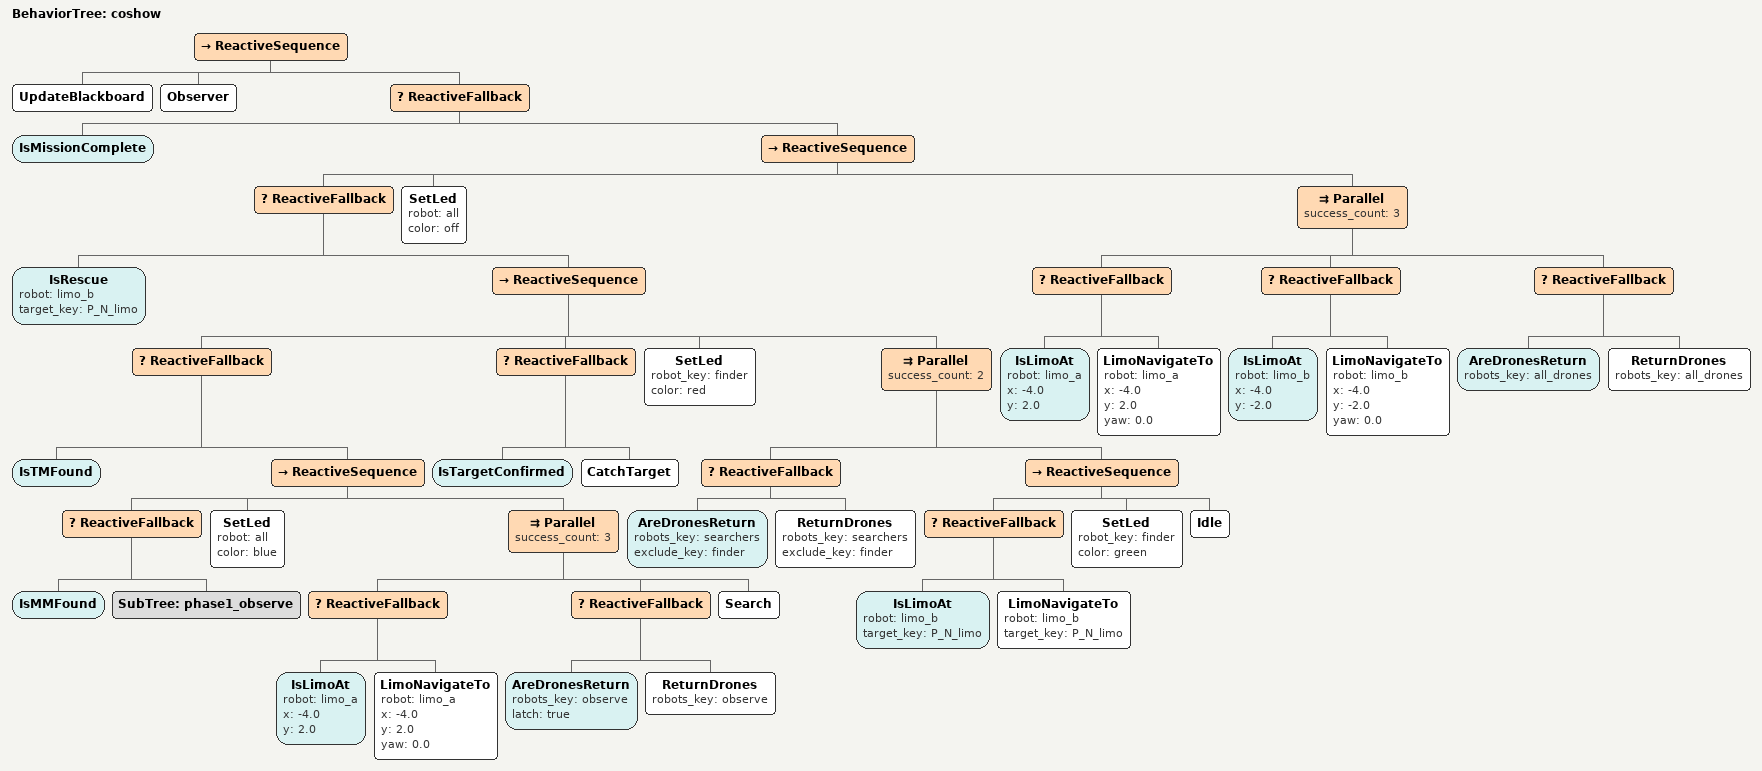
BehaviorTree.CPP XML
<?xml version="1.0" encoding="UTF-8"?>
<root BTCPP_format="4">
  <BehaviorTree ID="coshow">
    <ReactiveSequence>
      <UpdateBlackboard/>
      <!-- 전 기체 고장 대응 + 미션 역할 승계 (항상 SUCCESS 라 흐름을 막지 않는다). rehearsal_bt 참조 -->
      <Observer/>
      <ReactiveFallback>
        <IsMissionComplete/>
        <ReactiveSequence>

          <ReactiveFallback>
            <IsRescue robot="limo_b" target_key="P_N_limo"/>
            <ReactiveSequence>

              <ReactiveFallback>
                <IsTMFound/>
                <ReactiveSequence>

                  <ReactiveFallback>
                    <IsMMFound/>
                    <SubTree ID="phase1_observe"/>
                  </ReactiveFallback>

                  <!-- 타겟 마커를 얻기 위한 행동: 관측자 복귀 ∥ 탐색 -->
                  <SetLed robot="all" color="blue"/>
                  <Parallel success_count="3">
                    <ReactiveFallback>
                      <IsLimoAt robot="limo_a" x="-4.0" y="2.0"/>
                      <LimoNavigateTo robot="limo_a" x="-4.0" y="2.0" yaw="0.0"/>
                    </ReactiveFallback>
                    <!-- latch: 미션기가 착륙 후 탐색에 투입(재이륙)돼도 복귀 관문이 도로 닫히지 않게 -->
                    <ReactiveFallback>
                      <AreDronesReturn robots_key="observe" latch="true"/>
                      <ReturnDrones robots_key="observe"/>
                    </ReactiveFallback>
                    <Search/>
                  </Parallel>
                </ReactiveSequence>
              </ReactiveFallback>

              <!-- 구출 완료를 위한 행동: 재검출 → C·D 복귀 ∥ limo_b 출동 → 10s 대기 -->
              <ReactiveFallback>
                <IsTargetConfirmed/>
                <CatchTarget/>
              </ReactiveFallback>
              <SetLed robot_key="finder" color="red"/>
              <Parallel success_count="2">
                <ReactiveFallback>
                  <AreDronesReturn robots_key="searchers" exclude_key="finder"/>
                  <ReturnDrones robots_key="searchers" exclude_key="finder"/>
                </ReactiveFallback>
                <ReactiveSequence>
                  <ReactiveFallback>
                    <IsLimoAt robot="limo_b" target_key="P_N_limo"/>
                    <LimoNavigateTo robot="limo_b" target_key="P_N_limo"/>
                  </ReactiveFallback>
                  <SetLed robot_key="finder" color="green"/>
                  <Idle/>
                </ReactiveSequence>
              </Parallel>
            </ReactiveSequence>
          </ReactiveFallback>

          <!-- 미션 완료를 위한 행동: LED 소등, limo_a ∥ limo_b ∥ 드론 전원 복귀
               (limo_a 는 Phase 2 에서 복귀를 시작하지만, 타겟 발견으로 그 브랜치가 halt 되면
                Nav2 결과를 읽을 노드가 없어지므로 여기서 다시 확인·기록한다) -->
          <SetLed robot="all" color="off"/>
          <Parallel success_count="3">
            <ReactiveFallback>
              <IsLimoAt robot="limo_a" x="-4.0" y="2.0"/>
              <LimoNavigateTo robot="limo_a" x="-4.0" y="2.0" yaw="0.0"/>
            </ReactiveFallback>
            <ReactiveFallback>
              <IsLimoAt robot="limo_b" x="-4.0" y="-2.0"/>
              <LimoNavigateTo robot="limo_b" x="-4.0" y="-2.0" yaw="0.0"/>
            </ReactiveFallback>
            <ReactiveFallback>
              <AreDronesReturn robots_key="all_drones"/>
              <ReturnDrones robots_key="all_drones"/>
            </ReactiveFallback>
          </Parallel>
        </ReactiveSequence>
      </ReactiveFallback>
    </ReactiveSequence>
  </BehaviorTree>

</root>
